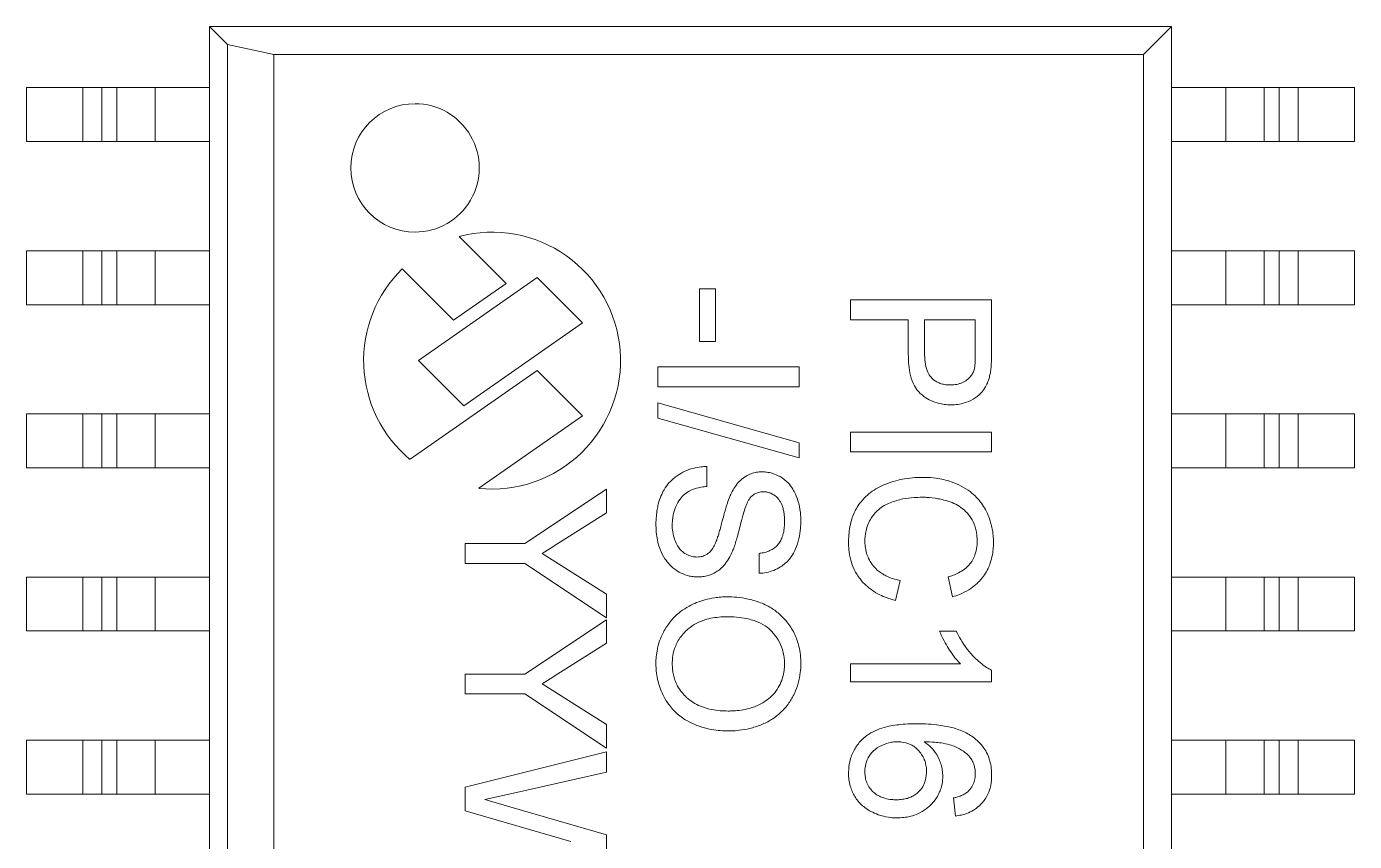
# Model space of a CAD drawing. Header units: millimetres. Extents: x -118 to 1430, y 370 to 1370.
# Drawn here: x 219.59 to 229.93, y 508.95 to 515.29 of the extents above; entities that cross this region are included whole.
import ezdxf

# ---------------------------------------------------------------- set-up
doc = ezdxf.new("R2010")
doc.units = ezdxf.units.MM
doc.layers.add('TANGENT EDGES', color=7, linetype='Continuous', lineweight=0)
doc.layers.add('VISIBLE', color=7, linetype='Continuous', lineweight=0)

msp = doc.modelspace()

# ---------------------------------------------------------------- linework, layer by layer
at = {"layer": 'TANGENT EDGES'}
for p, q in [((220.03, 514.395), (220.03, 514.815)), ((220.178, 514.815), (220.178, 514.395)), ((220.295, 514.815), (220.295, 514.395)), ((220.592, 514.815), (220.592, 514.395)), ((228.93, 514.815), (228.93, 514.395)), ((229.227, 514.815), (229.227, 514.395)), ((229.344, 514.395), (229.344, 514.815)), ((229.492, 514.815), (229.492, 514.395)), ((220.03, 513.125), (220.03, 513.545)), ((220.178, 513.545), (220.178, 513.125)), ((220.295, 513.545), (220.295, 513.125)), ((220.592, 513.545), (220.592, 513.125)), ((228.93, 513.545), (228.93, 513.125)), ((229.227, 513.545), (229.227, 513.125)), ((229.344, 513.125), (229.344, 513.545)), ((229.492, 513.545), (229.492, 513.125)), ((220.03, 511.855), (220.03, 512.275)), ((220.178, 512.275), (220.178, 511.855)), ((220.295, 512.275), (220.295, 511.855)), ((220.592, 512.275), (220.592, 511.855)), ((228.93, 512.275), (228.93, 511.855)), ((229.227, 512.275), (229.227, 511.855)), ((229.344, 511.855), (229.344, 512.275)), ((229.492, 512.275), (229.492, 511.855)), ((220.03, 510.585), (220.03, 511.005)), ((220.178, 511.005), (220.178, 510.585)), ((220.295, 511.005), (220.295, 510.585)), ((220.592, 511.005), (220.592, 510.585)), ((228.93, 511.005), (228.93, 510.585)), ((229.227, 511.005), (229.227, 510.585)), ((229.344, 510.585), (229.344, 511.005)), ((229.492, 511.005), (229.492, 510.585)), ((220.03, 509.315), (220.03, 509.735)), ((220.178, 509.735), (220.178, 509.315)), ((220.295, 509.735), (220.295, 509.315)), ((220.592, 509.735), (220.592, 509.315)), ((228.93, 509.735), (228.93, 509.315)), ((229.227, 509.735), (229.227, 509.315)), ((229.344, 509.315), (229.344, 509.735)), ((229.492, 509.735), (229.492, 509.315))]:
    msp.add_line(p, q, dxfattribs=at)
at = {"layer": 'VISIBLE'}
for p, q in [((221.016, 515.29), (221.016, 503.76)), ((221.156, 515.15), (221.016, 515.29)), ((221.016, 515.29), (228.506, 515.29)), ((228.506, 515.29), (228.289, 515.074)), ((228.506, 503.76), (228.506, 515.29)), ((221.516, 515.074), (221.156, 515.15)), ((221.156, 515.15), (221.156, 503.901)), ((228.289, 515.074), (221.516, 515.074)), ((221.516, 515.074), (221.516, 503.977)), ((228.289, 503.977), (228.289, 515.074)), ((219.591, 514.815), (219.591, 514.395)), ((220.03, 514.815), (219.591, 514.815)), ((220.03, 514.815), (220.178, 514.815)), ((220.295, 514.815), (220.178, 514.815)), ((220.592, 514.815), (220.295, 514.815)), ((221.016, 514.815), (220.592, 514.815)), ((228.93, 514.815), (228.506, 514.815)), ((229.227, 514.815), (228.93, 514.815)), ((229.344, 514.815), (229.227, 514.815)), ((229.344, 514.815), (229.492, 514.815)), ((229.931, 514.815), (229.492, 514.815)), ((229.931, 514.815), (229.931, 514.395)), ((219.591, 514.395), (220.03, 514.395)), ((220.178, 514.395), (220.03, 514.395)), ((220.178, 514.395), (220.295, 514.395)), ((220.295, 514.395), (220.592, 514.395)), ((220.592, 514.395), (221.016, 514.395)), ((228.506, 514.395), (228.93, 514.395)), ((228.93, 514.395), (229.227, 514.395)), ((229.227, 514.395), (229.344, 514.395)), ((229.492, 514.395), (229.344, 514.395)), ((229.492, 514.395), (229.931, 514.395)), ((222.96, 513.657), (223.326, 513.291)), ((219.591, 513.545), (219.591, 513.125)), ((220.03, 513.545), (219.591, 513.545)), ((220.03, 513.545), (220.178, 513.545)), ((220.295, 513.545), (220.178, 513.545)), ((220.592, 513.545), (220.295, 513.545)), ((221.016, 513.545), (220.592, 513.545)), ((228.93, 513.545), (228.506, 513.545)), ((229.227, 513.545), (228.93, 513.545)), ((229.344, 513.545), (229.227, 513.545)), ((229.344, 513.545), (229.492, 513.545)), ((229.931, 513.545), (229.492, 513.545)), ((229.931, 513.545), (229.931, 513.125)), ((222.916, 513.004), (222.516, 513.404)), ((222.642, 512.69), (223.566, 513.338)), ((223.326, 513.291), (222.916, 513.004)), ((223.566, 513.338), (223.92, 512.984)), ((224.957, 513.248), (224.83, 513.248)), ((224.83, 513.248), (224.83, 512.839)), ((224.957, 513.248), (224.957, 512.839)), ((219.591, 513.125), (220.03, 513.125)), ((220.178, 513.125), (220.03, 513.125)), ((220.178, 513.125), (220.295, 513.125)), ((220.295, 513.125), (220.592, 513.125)), ((220.592, 513.125), (221.016, 513.125)), ((226.006, 513.163), (226.006, 513.008)), ((227.106, 513.163), (226.006, 513.163)), ((227.106, 512.759), (227.106, 513.163)), ((228.506, 513.125), (228.93, 513.125)), ((228.93, 513.125), (229.227, 513.125)), ((229.227, 513.125), (229.344, 513.125)), ((229.492, 513.125), (229.344, 513.125)), ((229.492, 513.125), (229.931, 513.125)), ((223.92, 512.984), (222.995, 512.337)), ((226.457, 513.008), (226.006, 513.008)), ((226.457, 513.008), (226.457, 512.739)), ((226.584, 512.743), (226.584, 513.008)), ((226.584, 513.008), (226.979, 513.008)), ((226.979, 513.008), (226.979, 512.746)), ((224.83, 512.839), (224.957, 512.839)), ((222.995, 512.337), (222.642, 512.69)), ((222.577, 511.922), (223.566, 512.614)), ((223.566, 512.614), (223.92, 512.261)), ((225.606, 512.642), (224.506, 512.642)), ((224.506, 512.642), (224.506, 512.487)), ((225.606, 512.642), (225.606, 512.487)), ((224.506, 512.487), (225.606, 512.487)), ((224.506, 512.36), (224.506, 512.243)), ((225.606, 512.049), (224.506, 512.36)), ((220.03, 512.275), (219.591, 512.275)), ((219.591, 512.275), (219.591, 511.855)), ((220.03, 512.275), (220.178, 512.275)), ((220.295, 512.275), (220.178, 512.275)), ((220.592, 512.275), (220.295, 512.275)), ((221.016, 512.275), (220.592, 512.275)), ((223.92, 512.261), (223.113, 511.696)), ((228.93, 512.275), (228.506, 512.275)), ((229.227, 512.275), (228.93, 512.275)), ((229.344, 512.275), (229.227, 512.275)), ((229.344, 512.275), (229.492, 512.275)), ((229.931, 512.275), (229.492, 512.275)), ((229.931, 512.275), (229.931, 511.855)), ((224.506, 512.243), (225.606, 511.933)), ((225.606, 512.049), (225.606, 511.933)), ((226.006, 512.134), (226.006, 511.979)), ((227.106, 512.134), (226.006, 512.134)), ((227.106, 512.134), (227.106, 511.979)), ((226.006, 511.979), (227.106, 511.979)), ((219.591, 511.855), (220.03, 511.855)), ((220.178, 511.855), (220.03, 511.855)), ((220.178, 511.855), (220.295, 511.855)), ((220.295, 511.855), (220.592, 511.855)), ((220.592, 511.855), (221.016, 511.855)), ((224.887, 511.711), (224.887, 511.866)), ((228.506, 511.855), (228.93, 511.855)), ((228.93, 511.855), (229.227, 511.855)), ((229.227, 511.855), (229.344, 511.855)), ((229.492, 511.855), (229.344, 511.855)), ((229.492, 511.855), (229.931, 511.855)), ((224.106, 511.689), (223.472, 511.266)), ((224.106, 511.505), (224.106, 511.689)), ((223.77, 511.292), (224.106, 511.505)), ((223.006, 511.266), (223.006, 511.111)), ((223.472, 511.266), (223.006, 511.266)), ((223.472, 511.111), (223.006, 511.111)), ((223.472, 511.111), (224.106, 510.688)), ((223.782, 511.076), (223.606, 511.188)), ((225.296, 511.189), (225.296, 511.034)), ((219.591, 511.005), (219.591, 510.585)), ((220.03, 511.005), (219.591, 511.005)), ((220.03, 511.005), (220.178, 511.005)), ((220.295, 511.005), (220.178, 511.005)), ((220.592, 511.005), (220.295, 511.005)), ((221.016, 511.005), (220.592, 511.005)), ((224.106, 510.871), (223.782, 511.076)), ((226.767, 511.006), (226.8, 510.851)), ((227.038, 511.005), (227.038, 511.005)), ((228.93, 511.005), (228.506, 511.005)), ((229.227, 511.005), (228.93, 511.005)), ((229.344, 511.005), (229.227, 511.005)), ((229.344, 511.005), (229.492, 511.005)), ((229.931, 511.005), (229.492, 511.005)), ((229.931, 511.005), (229.931, 510.585)), ((226.358, 510.822), (226.394, 510.978)), ((224.106, 510.688), (224.106, 510.871)), ((224.106, 510.673), (223.472, 510.25)), ((224.106, 510.49), (224.106, 510.673)), ((219.591, 510.585), (220.03, 510.585)), ((220.178, 510.585), (220.03, 510.585)), ((220.178, 510.585), (220.295, 510.585)), ((220.295, 510.585), (220.592, 510.585)), ((220.592, 510.585), (221.016, 510.585)), ((223.77, 510.277), (224.106, 510.49)), ((224.555, 510.585), (224.555, 510.585)), ((224.725, 510.585), (224.725, 510.585)), ((225.39, 510.585), (225.39, 510.585)), ((226.831, 510.583), (226.701, 510.583)), ((228.506, 510.585), (228.93, 510.585)), ((228.93, 510.585), (229.227, 510.585)), ((229.227, 510.585), (229.344, 510.585)), ((229.492, 510.585), (229.344, 510.585)), ((229.492, 510.585), (229.931, 510.585)), ((226.863, 510.329), (226.006, 510.329)), ((226.006, 510.329), (226.006, 510.188)), ((223.006, 510.25), (223.006, 510.095)), ((223.472, 510.25), (223.006, 510.25)), ((226.006, 510.188), (227.106, 510.188)), ((227.106, 510.188), (227.106, 510.279)), ((223.472, 510.095), (223.006, 510.095)), ((223.472, 510.095), (224.106, 509.672)), ((223.782, 510.061), (223.606, 510.173)), ((224.106, 509.856), (223.782, 510.061)), ((224.106, 509.672), (224.106, 509.856)), ((219.591, 509.735), (219.591, 509.315)), ((220.03, 509.735), (219.591, 509.735)), ((220.03, 509.735), (220.178, 509.735)), ((220.295, 509.735), (220.178, 509.735)), ((220.592, 509.735), (220.295, 509.735)), ((221.016, 509.735), (220.592, 509.735)), ((226.093, 509.735), (226.093, 509.735)), ((228.93, 509.735), (228.506, 509.735)), ((229.227, 509.735), (228.93, 509.735)), ((229.344, 509.735), (229.227, 509.735)), ((229.344, 509.735), (229.492, 509.735)), ((229.931, 509.735), (229.492, 509.735)), ((229.931, 509.735), (229.931, 509.315)), ((224.106, 509.645), (223.006, 509.368)), ((224.106, 509.485), (224.106, 509.645)), ((223.383, 509.322), (224.106, 509.485)), ((223.006, 509.185), (223.006, 509.368)), ((219.591, 509.315), (220.03, 509.315)), ((220.178, 509.315), (220.03, 509.315)), ((220.178, 509.315), (220.295, 509.315)), ((220.295, 509.315), (220.592, 509.315)), ((220.592, 509.315), (221.016, 509.315)), ((223.16, 509.272), (223.383, 509.322)), ((223.355, 509.215), (223.16, 509.272)), ((226.03, 509.315), (226.03, 509.315)), ((226.694, 509.315), (226.694, 509.315)), ((226.81, 509.285), (226.824, 509.144)), ((227.077, 509.315), (227.077, 509.315)), ((228.506, 509.315), (228.93, 509.315)), ((228.93, 509.315), (229.227, 509.315)), ((229.227, 509.315), (229.344, 509.315)), ((229.492, 509.315), (229.344, 509.315)), ((229.492, 509.315), (229.931, 509.315)), ((223.006, 509.185), (223.829, 508.947)), ((224.106, 508.998), (223.355, 509.215)), ((224.106, 508.811), (224.106, 508.998))]:
    msp.add_line(p, q, dxfattribs=at)
for centre, radius, start, end in [((222.616, 514.19), 0.5, 90, 270), ((222.616, 514.19), 0.5, 269.9999, 90.0001), ((223.216, 512.69), 1, 4.4509, 104.8407), ((223.216, 512.69), 1, 134.427, 230.2482), ((223.216, 512.69), 1, 264.0605, 4.4508), ((191.542, 561.848), 59.955, 302.33057, 302.51593), ((191.542, 560.833), 59.955, 302.33057, 302.51593)]:
    msp.add_arc(centre, radius, start, end, dxfattribs=at)
for points, knots in [([(226.457, 512.739), (226.458, 512.711), (226.458, 512.683), (226.464, 512.628), (226.468, 512.601), (226.482, 512.547), (226.491, 512.519), (226.515, 512.476), (226.526, 512.46), (226.553, 512.43), (226.573, 512.414), (226.611, 512.389), (226.629, 512.38), (226.67, 512.363), (226.691, 512.357), (226.73, 512.349), (226.746, 512.347), (226.771, 512.346), (226.78, 512.346), (226.79, 512.345)], [0, 0, 0, 0, 0.144, 0.144, 0.288, 0.288, 0.432, 0.432, 0.532, 0.532, 0.652, 0.652, 0.752, 0.752, 0.872, 0.872, 0.952, 0.952, 1, 1, 1, 1]), ([(226.785, 512.501), (226.773, 512.501), (226.762, 512.501), (226.739, 512.504), (226.726, 512.507), (226.702, 512.513), (226.691, 512.518), (226.662, 512.533), (226.645, 512.547), (226.622, 512.574), (226.615, 512.586), (226.6, 512.618), (226.595, 512.638), (226.586, 512.685), (226.585, 512.708), (226.584, 512.736), (226.584, 512.74), (226.584, 512.743)], [0, 0, 0, 0, 0.1, 0.1, 0.2, 0.2, 0.3, 0.3, 0.4728, 0.4728, 0.5928, 0.5928, 0.7656, 0.7656, 0.97296, 0.97296, 1, 1, 1, 1]), ([(226.979, 512.746), (226.979, 512.741), (226.979, 512.735), (226.979, 512.726), (226.979, 512.722), (226.979, 512.713), (226.979, 512.709), (226.978, 512.701), (226.978, 512.696), (226.978, 512.688), (226.978, 512.684), (226.977, 512.675), (226.977, 512.671), (226.976, 512.662), (226.976, 512.658), (226.975, 512.647), (226.974, 512.639), (226.972, 512.628), (226.971, 512.623), (226.969, 512.619)], [0, 0, 0, 0, 0.12, 0.12, 0.22, 0.22, 0.32, 0.32, 0.42, 0.42, 0.52, 0.52, 0.62, 0.62, 0.72, 0.72, 0.8928, 0.8928, 1, 1, 1, 1]), ([(227.096, 512.596), (227.098, 512.61), (227.1, 512.623), (227.103, 512.65), (227.103, 512.664), (227.105, 512.697), (227.106, 512.716), (227.106, 512.744), (227.106, 512.751), (227.106, 512.759)], [0, 0, 0, 0, 0.248832, 0.248832, 0.497664, 0.497664, 0.855982, 0.855982, 1, 1, 1, 1]), ([(226.969, 512.619), (226.966, 512.608), (226.962, 512.598), (226.947, 512.571), (226.934, 512.556), (226.912, 512.539), (226.906, 512.534), (226.893, 512.526), (226.886, 512.522), (226.871, 512.516), (226.864, 512.513), (226.849, 512.508), (226.842, 512.506), (226.826, 512.503), (226.818, 512.502), (226.806, 512.501), (226.801, 512.501), (226.792, 512.501), (226.789, 512.501), (226.785, 512.501)], [0, 0, 0, 0, 0.144, 0.144, 0.392832, 0.392832, 0.492832, 0.492832, 0.592832, 0.592832, 0.692832, 0.692832, 0.792832, 0.792832, 0.892832, 0.892832, 0.956832, 0.956832, 1, 1, 1, 1]), ([(226.79, 512.345), (226.807, 512.346), (226.825, 512.346), (226.859, 512.351), (226.876, 512.355), (226.917, 512.367), (226.94, 512.377), (226.983, 512.402), (227.004, 512.417), (227.033, 512.448), (227.044, 512.462), (227.061, 512.489), (227.067, 512.502), (227.079, 512.531), (227.085, 512.546), (227.091, 512.574), (227.094, 512.585), (227.096, 512.596)], [0, 0, 0, 0, 0.12, 0.12, 0.24, 0.24, 0.4128, 0.4128, 0.5856, 0.5856, 0.7056, 0.7056, 0.8056, 0.8056, 0.9208, 0.9208, 1, 1, 1, 1]), ([(224.887, 511.866), (224.872, 511.865), (224.858, 511.865), (224.822, 511.86), (224.802, 511.857), (224.759, 511.845), (224.738, 511.838), (224.696, 511.818), (224.676, 511.807), (224.635, 511.778), (224.614, 511.76), (224.581, 511.723), (224.567, 511.704), (224.547, 511.669), (224.538, 511.653), (224.523, 511.615), (224.516, 511.595), (224.507, 511.559), (224.504, 511.545), (224.499, 511.513), (224.497, 511.496), (224.493, 511.457), (224.492, 511.436), (224.492, 511.412), (224.492, 511.409), (224.492, 511.405)], [0, 0, 0, 0, 0.064, 0.064, 0.15616, 0.15616, 0.25616, 0.25616, 0.35616, 0.35616, 0.47616, 0.47616, 0.57616, 0.57616, 0.65616, 0.65616, 0.75216, 0.75216, 0.81616, 0.81616, 0.89296, 0.89296, 0.98512, 0.98512, 1, 1, 1, 1]), ([(225.319, 511.824), (225.304, 511.823), (225.29, 511.823), (225.261, 511.818), (225.247, 511.814), (225.219, 511.804), (225.206, 511.798), (225.162, 511.771), (225.135, 511.746), (225.104, 511.702), (225.095, 511.687), (225.085, 511.668), (225.083, 511.665), (225.081, 511.661)], [0, 0, 0, 0, 0.144, 0.144, 0.288, 0.288, 0.432, 0.432, 0.790318, 0.790318, 0.963118, 0.963118, 1, 1, 1, 1]), ([(225.62, 511.442), (225.62, 511.464), (225.619, 511.485), (225.613, 511.538), (225.607, 511.569), (225.593, 511.617), (225.586, 511.634), (225.573, 511.664), (225.566, 511.677), (225.548, 511.707), (225.535, 511.724), (225.502, 511.757), (225.481, 511.774), (225.44, 511.797), (225.419, 511.806), (225.385, 511.816), (225.37, 511.82), (225.344, 511.823), (225.331, 511.823), (225.319, 511.824)], [0, 0, 0, 0, 0.12, 0.12, 0.2928, 0.2928, 0.3928, 0.3928, 0.4728, 0.4728, 0.588, 0.588, 0.732, 0.732, 0.852, 0.852, 0.932, 0.932, 1, 1, 1, 1]), ([(226.564, 511.781), (226.546, 511.781), (226.527, 511.781), (226.482, 511.778), (226.455, 511.774), (226.406, 511.766), (226.384, 511.761), (226.334, 511.748), (226.308, 511.739), (226.261, 511.72), (226.24, 511.71), (226.2, 511.688), (226.181, 511.676), (226.146, 511.65), (226.13, 511.636), (226.097, 511.602), (226.081, 511.582), (226.047, 511.532), (226.032, 511.5), (226.015, 511.45), (226.01, 511.432), (226.001, 511.392), (225.998, 511.37), (225.993, 511.327), (225.993, 511.305), (225.992, 511.28), (225.992, 511.276), (225.992, 511.271)], [0, 0, 0, 0, 0.064, 0.064, 0.15616, 0.15616, 0.23616, 0.23616, 0.33216, 0.33216, 0.41216, 0.41216, 0.48896, 0.48896, 0.562688, 0.562688, 0.651162, 0.651162, 0.771162, 0.771162, 0.835162, 0.835162, 0.911962, 0.911962, 0.98569, 0.98569, 1, 1, 1, 1]), ([(227.12, 511.275), (227.12, 511.293), (227.119, 511.311), (227.116, 511.35), (227.113, 511.372), (227.102, 511.419), (227.095, 511.444), (227.078, 511.489), (227.068, 511.51), (227.039, 511.564), (227.016, 511.596), (226.973, 511.641), (226.956, 511.656), (226.917, 511.686), (226.894, 511.7), (226.845, 511.726), (226.819, 511.737), (226.753, 511.76), (226.713, 511.769), (226.645, 511.778), (226.617, 511.78), (226.581, 511.781), (226.572, 511.781), (226.564, 511.781)], [0, 0, 0, 0, 0.064, 0.064, 0.1408, 0.1408, 0.23296, 0.23296, 0.31296, 0.31296, 0.4512, 0.4512, 0.5312, 0.5312, 0.6272, 0.6272, 0.7272, 0.7272, 0.8712, 0.8712, 0.9712, 0.9712, 1, 1, 1, 1]), ([(224.619, 511.412), (224.619, 511.43), (224.62, 511.448), (224.627, 511.496), (224.635, 511.527), (224.656, 511.575), (224.667, 511.594), (224.691, 511.625), (224.703, 511.639), (224.73, 511.662), (224.746, 511.671), (224.781, 511.688), (224.802, 511.695), (224.837, 511.704), (224.852, 511.706), (224.874, 511.709), (224.88, 511.71), (224.887, 511.711)], [0, 0, 0, 0, 0.12, 0.12, 0.32736, 0.32736, 0.47136, 0.47136, 0.59136, 0.59136, 0.71136, 0.71136, 0.85536, 0.85536, 0.95536, 0.95536, 1, 1, 1, 1]), ([(225.081, 511.661), (225.076, 511.652), (225.072, 511.642), (225.061, 511.615), (225.054, 511.597), (225.039, 511.554), (225.032, 511.527), (225.018, 511.478), (225.012, 511.455), (225.002, 511.417), (224.998, 511.402), (224.99, 511.373), (224.986, 511.36), (224.98, 511.337), (224.976, 511.327), (224.97, 511.309), (224.968, 511.301), (224.963, 511.288), (224.961, 511.283), (224.959, 511.278)], [0, 0, 0, 0, 0.08, 0.08, 0.21824, 0.21824, 0.4256, 0.4256, 0.5984, 0.5984, 0.7184, 0.7184, 0.8184, 0.8184, 0.8984, 0.8984, 0.95984, 0.95984, 1, 1, 1, 1]), ([(225.084, 511.197), (225.089, 511.208), (225.094, 511.219), (225.103, 511.245), (225.108, 511.258), (225.116, 511.287), (225.121, 511.302), (225.13, 511.334), (225.135, 511.352), (225.145, 511.391), (225.15, 511.412), (225.162, 511.46), (225.169, 511.485), (225.182, 511.528), (225.188, 511.545), (225.2, 511.577), (225.206, 511.591), (225.218, 511.611), (225.222, 511.617), (225.229, 511.625), (225.23, 511.627), (225.232, 511.629)], [0, 0, 0, 0, 0.08, 0.08, 0.176, 0.176, 0.276, 0.276, 0.396, 0.396, 0.54, 0.54, 0.7128, 0.7128, 0.8328, 0.8328, 0.9328, 0.9328, 0.984, 0.984, 1, 1, 1, 1]), ([(225.232, 511.629), (225.24, 511.636), (225.248, 511.644), (225.26, 511.651), (225.263, 511.653), (225.277, 511.66), (225.289, 511.664), (225.311, 511.668), (225.32, 511.668), (225.329, 511.669)], [0, 0, 0, 0, 0.298598, 0.298598, 0.398598, 0.398598, 0.742584, 0.742584, 1, 1, 1, 1]), ([(225.329, 511.669), (225.336, 511.668), (225.343, 511.668), (225.358, 511.666), (225.366, 511.664), (225.383, 511.659), (225.392, 511.655), (225.41, 511.645), (225.419, 511.639), (225.435, 511.625), (225.442, 511.617), (225.458, 511.596), (225.466, 511.583), (225.476, 511.559), (225.479, 511.549), (225.484, 511.528), (225.487, 511.517), (225.49, 511.496), (225.491, 511.486), (225.493, 511.464), (225.493, 511.454), (225.493, 511.441), (225.493, 511.438), (225.493, 511.436)], [0, 0, 0, 0, 0.064, 0.064, 0.1408, 0.1408, 0.23296, 0.23296, 0.33296, 0.33296, 0.43296, 0.43296, 0.57696, 0.57696, 0.67696, 0.67696, 0.77696, 0.77696, 0.87696, 0.87696, 0.97696, 0.97696, 1, 1, 1, 1]), ([(226.119, 511.286), (226.119, 511.3), (226.12, 511.313), (226.123, 511.339), (226.125, 511.352), (226.132, 511.383), (226.138, 511.401), (226.152, 511.434), (226.16, 511.449), (226.175, 511.474), (226.183, 511.485), (226.201, 511.507), (226.212, 511.518), (226.238, 511.541), (226.253, 511.552), (226.284, 511.57), (226.299, 511.577), (226.347, 511.597), (226.381, 511.606), (226.444, 511.618), (226.473, 511.622), (226.523, 511.625), (226.544, 511.626), (226.565, 511.626)], [0, 0, 0, 0, 0.064, 0.064, 0.12544, 0.12544, 0.213914, 0.213914, 0.293914, 0.293914, 0.355354, 0.355354, 0.429082, 0.429082, 0.517555, 0.517555, 0.597555, 0.597555, 0.763443, 0.763443, 0.901683, 0.901683, 1, 1, 1, 1]), ([(226.993, 511.282), (226.993, 511.302), (226.993, 511.314), (226.987, 511.363), (226.981, 511.389), (226.96, 511.441), (226.948, 511.462), (226.922, 511.497), (226.908, 511.513), (226.876, 511.541), (226.859, 511.553), (226.822, 511.575), (226.803, 511.583), (226.752, 511.601), (226.718, 511.609), (226.657, 511.621), (226.629, 511.624), (226.588, 511.626), (226.577, 511.626), (226.565, 511.626)], [0, 0, 0, 0, 0.096, 0.096, 0.24, 0.24, 0.3552, 0.3552, 0.4552, 0.4552, 0.5552, 0.5552, 0.6552, 0.6552, 0.7992, 0.7992, 0.9432, 0.9432, 1, 1, 1, 1]), ([(225.296, 511.034), (225.315, 511.035), (225.335, 511.037), (225.373, 511.045), (225.392, 511.05), (225.428, 511.064), (225.445, 511.073), (225.475, 511.092), (225.488, 511.101), (225.51, 511.122), (225.521, 511.132), (225.54, 511.155), (225.548, 511.167), (225.565, 511.193), (225.573, 511.209), (225.591, 511.25), (225.599, 511.277), (225.612, 511.331), (225.616, 511.357), (225.619, 511.403), (225.62, 511.423), (225.62, 511.442)], [0, 0, 0, 0, 0.1, 0.1, 0.2, 0.2, 0.3, 0.3, 0.38, 0.38, 0.4568, 0.4568, 0.530528, 0.530528, 0.619002, 0.619002, 0.763002, 0.763002, 0.901242, 0.901242, 1, 1, 1, 1]), ([(225.493, 511.436), (225.493, 511.431), (225.493, 511.426), (225.493, 511.415), (225.493, 511.41), (225.492, 511.397), (225.491, 511.39), (225.489, 511.375), (225.488, 511.366), (225.485, 511.348), (225.482, 511.338), (225.475, 511.315), (225.47, 511.302), (225.458, 511.279), (225.452, 511.269), (225.437, 511.251), (225.428, 511.242), (225.41, 511.227), (225.4, 511.221), (225.377, 511.209), (225.363, 511.204), (225.336, 511.195), (225.322, 511.193), (225.304, 511.19), (225.3, 511.19), (225.296, 511.189)], [0, 0, 0, 0, 0.04096, 0.04096, 0.090112, 0.090112, 0.1490944, 0.1490944, 0.2198733, 0.2198733, 0.3048079, 0.3048079, 0.4248079, 0.4248079, 0.5248079, 0.5248079, 0.6248079, 0.6248079, 0.7248079, 0.7248079, 0.8448079, 0.8448079, 0.9648079, 0.9648079, 1, 1, 1, 1]), ([(224.492, 511.405), (224.493, 511.382), (224.493, 511.359), (224.501, 511.297), (224.51, 511.258), (224.535, 511.195), (224.547, 511.17), (224.573, 511.131), (224.585, 511.116), (224.609, 511.091), (224.62, 511.08), (224.65, 511.057), (224.669, 511.046), (224.709, 511.026), (224.731, 511.018), (224.765, 511.01), (224.778, 511.008), (224.799, 511.007), (224.809, 511.006), (224.818, 511.006)], [0, 0, 0, 0, 0.12, 0.12, 0.32736, 0.32736, 0.47136, 0.47136, 0.57136, 0.57136, 0.65136, 0.65136, 0.76656, 0.76656, 0.88656, 0.88656, 0.95056, 0.95056, 1, 1, 1, 1]), ([(224.811, 511.161), (224.801, 511.161), (224.792, 511.162), (224.767, 511.166), (224.751, 511.171), (224.724, 511.185), (224.712, 511.192), (224.685, 511.214), (224.672, 511.23), (224.652, 511.261), (224.645, 511.277), (224.635, 511.304), (224.631, 511.315), (224.624, 511.346), (224.621, 511.366), (224.619, 511.395), (224.619, 511.404), (224.619, 511.412)], [0, 0, 0, 0, 0.08, 0.08, 0.21824, 0.21824, 0.33824, 0.33824, 0.51104, 0.51104, 0.65504, 0.65504, 0.75504, 0.75504, 0.92784, 0.92784, 1, 1, 1, 1]), ([(224.959, 511.278), (224.954, 511.265), (224.948, 511.252), (224.934, 511.228), (224.926, 511.216), (224.909, 511.197), (224.9, 511.19), (224.883, 511.179), (224.876, 511.175), (224.858, 511.167), (224.847, 511.164), (224.827, 511.162), (224.819, 511.161), (224.811, 511.161)], [0, 0, 0, 0, 0.20736, 0.20736, 0.41472, 0.41472, 0.58752, 0.58752, 0.70752, 0.70752, 0.88032, 0.88032, 1, 1, 1, 1]), ([(225.992, 511.271), (225.992, 511.255), (225.993, 511.238), (225.997, 511.192), (226.002, 511.163), (226.016, 511.111), (226.025, 511.087), (226.049, 511.037), (226.065, 511.011), (226.097, 510.971), (226.111, 510.956), (226.158, 510.912), (226.195, 510.887), (226.253, 510.858), (226.272, 510.85), (226.307, 510.837), (226.324, 510.832), (226.346, 510.826), (226.352, 510.824), (226.358, 510.822)], [0, 0, 0, 0, 0.08, 0.08, 0.21824, 0.21824, 0.33824, 0.33824, 0.48224, 0.48224, 0.58224, 0.58224, 0.7896, 0.7896, 0.8896, 0.8896, 0.9696, 0.9696, 1, 1, 1, 1]), ([(226.394, 510.978), (226.38, 510.981), (226.365, 510.984), (226.333, 510.994), (226.316, 511), (226.288, 511.012), (226.278, 511.017), (226.255, 511.031), (226.242, 511.039), (226.21, 511.063), (226.192, 511.082), (226.165, 511.118), (226.156, 511.133), (226.142, 511.163), (226.136, 511.177), (226.127, 511.209), (226.123, 511.227), (226.12, 511.258), (226.119, 511.272), (226.119, 511.286)], [0, 0, 0, 0, 0.1, 0.1, 0.22, 0.22, 0.3, 0.3, 0.396, 0.396, 0.5688, 0.5688, 0.6888, 0.6888, 0.7888, 0.7888, 0.9088, 0.9088, 1, 1, 1, 1]), ([(226.993, 511.282), (226.993, 511.269), (226.993, 511.256), (226.989, 511.221), (226.984, 511.199), (226.971, 511.163), (226.965, 511.149), (226.949, 511.123), (226.94, 511.11), (226.919, 511.087), (226.907, 511.077), (226.88, 511.056), (226.864, 511.046), (226.834, 511.031), (226.82, 511.024), (226.793, 511.014), (226.78, 511.01), (226.767, 511.006)], [0, 0, 0, 0, 0.1, 0.1, 0.2728, 0.2728, 0.3928, 0.3928, 0.5128, 0.5128, 0.6328, 0.6328, 0.7768, 0.7768, 0.8968, 0.8968, 1, 1, 1, 1]), ([(226.8, 510.851), (226.819, 510.856), (226.837, 510.862), (226.881, 510.879), (226.905, 510.892), (226.948, 510.918), (226.967, 510.932), (227.009, 510.969), (227.031, 510.994), (227.06, 511.038), (227.07, 511.055), (227.085, 511.086), (227.091, 511.1), (227.102, 511.135), (227.108, 511.157), (227.115, 511.197), (227.118, 511.216), (227.12, 511.248), (227.12, 511.262), (227.12, 511.275)], [0, 0, 0, 0, 0.1, 0.1, 0.244, 0.244, 0.364, 0.364, 0.5368, 0.5368, 0.6368, 0.6368, 0.7168, 0.7168, 0.832, 0.832, 0.932, 0.932, 1, 1, 1, 1]), ([(225.084, 511.197), (225.076, 511.178), (225.071, 511.168), (225.05, 511.132), (225.04, 511.119), (225.018, 511.091), (225.006, 511.079), (224.984, 511.06), (224.973, 511.052), (224.95, 511.038), (224.939, 511.032), (224.913, 511.021), (224.901, 511.017), (224.874, 511.011), (224.86, 511.008), (224.839, 511.006), (224.83, 511.006), (224.818, 511.006)], [0, 0, 0, 0, 0.165888, 0.165888, 0.338688, 0.338688, 0.482688, 0.482688, 0.602688, 0.602688, 0.702688, 0.702688, 0.802688, 0.802688, 0.902688, 0.902688, 1, 1, 1, 1]), ([(225.042, 510.851), (225.027, 510.85), (225.013, 510.85), (224.981, 510.848), (224.964, 510.846), (224.922, 510.84), (224.897, 510.834), (224.851, 510.821), (224.83, 510.814), (224.789, 510.798), (224.769, 510.788), (224.727, 510.766), (224.705, 510.752), (224.67, 510.725), (224.656, 510.713), (224.624, 510.682), (224.607, 510.662), (224.571, 510.614), (224.554, 510.585), (224.53, 510.534), (224.522, 510.513), (224.507, 510.465), (224.502, 510.438), (224.495, 510.394), (224.493, 510.376), (224.492, 510.348), (224.492, 510.338), (224.492, 510.329)], [0, 0, 0, 0, 0.0512, 0.0512, 0.11264, 0.11264, 0.201114, 0.201114, 0.281114, 0.281114, 0.357914, 0.357914, 0.450074, 0.450074, 0.514074, 0.514074, 0.606234, 0.606234, 0.726234, 0.726234, 0.806234, 0.806234, 0.902234, 0.902234, 0.966234, 0.966234, 1, 1, 1, 1]), ([(225.62, 510.328), (225.62, 510.352), (225.619, 510.375), (225.614, 510.421), (225.61, 510.443), (225.598, 510.496), (225.587, 510.527), (225.559, 510.589), (225.54, 510.619), (225.501, 510.67), (225.481, 510.692), (225.438, 510.731), (225.414, 510.749), (225.359, 510.783), (225.327, 510.798), (225.267, 510.82), (225.239, 510.828), (225.181, 510.84), (225.152, 510.845), (225.096, 510.85), (225.069, 510.85), (225.042, 510.851)], [0, 0, 0, 0, 0.08, 0.08, 0.1568, 0.1568, 0.267392, 0.267392, 0.387392, 0.387392, 0.487392, 0.487392, 0.587392, 0.587392, 0.707392, 0.707392, 0.807392, 0.807392, 0.907392, 0.907392, 1, 1, 1, 1]), ([(224.619, 510.329), (224.619, 510.346), (224.62, 510.363), (224.624, 510.399), (224.628, 510.419), (224.643, 510.467), (224.656, 510.495), (224.691, 510.551), (224.715, 510.578), (224.762, 510.618), (224.783, 510.632), (224.832, 510.658), (224.86, 510.669), (224.909, 510.682), (224.93, 510.686), (224.971, 510.692), (224.992, 510.694), (225.022, 510.695), (225.031, 510.695), (225.04, 510.695)], [0, 0, 0, 0, 0.08, 0.08, 0.176, 0.176, 0.32, 0.32, 0.4928, 0.4928, 0.6128, 0.6128, 0.7568, 0.7568, 0.8568, 0.8568, 0.9568, 0.9568, 1, 1, 1, 1]), ([(225.04, 510.695), (225.066, 510.695), (225.093, 510.695), (225.146, 510.69), (225.172, 510.687), (225.229, 510.675), (225.26, 510.666), (225.313, 510.643), (225.337, 510.631), (225.376, 510.601), (225.391, 510.585), (225.42, 510.552), (225.433, 510.534), (225.458, 510.492), (225.468, 510.467), (225.482, 510.425), (225.485, 510.408), (225.491, 510.377), (225.492, 510.364), (225.493, 510.343), (225.493, 510.335), (225.493, 510.327)], [0, 0, 0, 0, 0.12, 0.12, 0.24, 0.24, 0.384, 0.384, 0.504, 0.504, 0.604, 0.604, 0.704, 0.704, 0.824, 0.824, 0.904, 0.904, 0.96544, 0.96544, 1, 1, 1, 1]), ([(226.701, 510.583), (226.707, 510.569), (226.712, 510.556), (226.729, 510.52), (226.741, 510.498), (226.765, 510.458), (226.776, 510.44), (226.801, 510.402), (226.816, 510.382), (226.842, 510.351), (226.853, 510.34), (226.863, 510.329)], [0, 0, 0, 0, 0.144, 0.144, 0.392832, 0.392832, 0.600192, 0.600192, 0.849024, 0.849024, 1, 1, 1, 1]), ([(226.831, 510.583), (226.842, 510.561), (226.853, 510.54), (226.896, 510.467), (226.934, 510.419), (226.995, 510.357), (227.015, 510.339), (227.05, 510.312), (227.062, 510.303), (227.086, 510.289), (227.096, 510.284), (227.106, 510.279)], [0, 0, 0, 0, 0.1728, 0.1728, 0.602782, 0.602782, 0.801847, 0.801847, 0.917047, 0.917047, 1, 1, 1, 1]), ([(224.492, 510.329), (224.492, 510.31), (224.493, 510.292), (224.497, 510.252), (224.5, 510.23), (224.509, 510.188), (224.515, 510.167), (224.529, 510.128), (224.537, 510.109), (224.556, 510.069), (224.568, 510.047), (224.601, 509.999), (224.623, 509.972), (224.674, 509.926), (224.702, 509.905), (224.757, 509.873), (224.783, 509.861), (224.837, 509.84), (224.864, 509.832), (224.914, 509.82), (224.937, 509.816), (224.982, 509.81), (225.004, 509.808), (225.035, 509.807), (225.045, 509.807), (225.054, 509.807)], [0, 0, 0, 0, 0.064, 0.064, 0.1408, 0.1408, 0.214528, 0.214528, 0.285307, 0.285307, 0.370242, 0.370242, 0.490242, 0.490242, 0.610242, 0.610242, 0.710242, 0.710242, 0.810242, 0.810242, 0.890242, 0.890242, 0.967042, 0.967042, 1, 1, 1, 1]), ([(225.055, 509.962), (225.034, 509.962), (225.013, 509.963), (224.96, 509.967), (224.93, 509.972), (224.879, 509.985), (224.859, 509.991), (224.819, 510.008), (224.8, 510.017), (224.763, 510.04), (224.746, 510.053), (224.718, 510.079), (224.706, 510.092), (224.682, 510.121), (224.671, 510.138), (224.652, 510.171), (224.645, 510.187), (224.63, 510.23), (224.624, 510.258), (224.62, 510.301), (224.619, 510.315), (224.619, 510.329)], [0, 0, 0, 0, 0.1, 0.1, 0.244, 0.244, 0.344, 0.344, 0.444, 0.444, 0.544, 0.544, 0.624, 0.624, 0.72, 0.72, 0.8, 0.8, 0.93271, 0.93271, 1, 1, 1, 1]), ([(225.62, 510.328), (225.62, 510.305), (225.619, 510.284), (225.613, 510.233), (225.608, 510.205), (225.593, 510.151), (225.583, 510.124), (225.559, 510.073), (225.544, 510.048), (225.509, 509.998), (225.486, 509.971), (225.442, 509.931), (225.418, 509.912), (225.367, 509.88), (225.338, 509.866), (225.283, 509.843), (225.25, 509.833), (225.196, 509.819), (225.167, 509.815), (225.119, 509.809), (225.099, 509.808), (225.068, 509.807), (225.061, 509.807), (225.054, 509.807)], [0, 0, 0, 0, 0.08, 0.08, 0.176, 0.176, 0.276, 0.276, 0.376, 0.376, 0.496, 0.496, 0.596, 0.596, 0.696, 0.696, 0.796, 0.796, 0.896, 0.896, 0.976, 0.976, 1, 1, 1, 1]), ([(225.493, 510.327), (225.493, 510.31), (225.492, 510.293), (225.488, 510.26), (225.484, 510.244), (225.475, 510.209), (225.468, 510.19), (225.45, 510.153), (225.439, 510.135), (225.414, 510.1), (225.399, 510.084), (225.368, 510.055), (225.351, 510.043), (225.307, 510.015), (225.278, 510.002), (225.229, 509.985), (225.208, 509.979), (225.167, 509.97), (225.145, 509.967), (225.107, 509.964), (225.09, 509.963), (225.067, 509.962), (225.061, 509.962), (225.055, 509.962)], [0, 0, 0, 0, 0.08, 0.08, 0.1568, 0.1568, 0.24896, 0.24896, 0.34896, 0.34896, 0.44896, 0.44896, 0.54896, 0.54896, 0.69296, 0.69296, 0.79296, 0.79296, 0.89296, 0.89296, 0.97296, 0.97296, 1, 1, 1, 1]), ([(226.521, 509.863), (226.491, 509.863), (226.462, 509.862), (226.389, 509.857), (226.347, 509.852), (226.281, 509.838), (226.257, 509.831), (226.21, 509.814), (226.188, 509.804), (226.145, 509.78), (226.125, 509.765), (226.084, 509.728), (226.065, 509.705), (226.032, 509.656), (226.02, 509.628), (226.003, 509.577), (225.998, 509.552), (225.993, 509.511), (225.992, 509.494), (225.992, 509.478)], [0, 0, 0, 0, 0.12, 0.12, 0.2928, 0.2928, 0.3928, 0.3928, 0.4928, 0.4928, 0.5928, 0.5928, 0.7128, 0.7128, 0.8328, 0.8328, 0.9328, 0.9328, 1, 1, 1, 1]), ([(226.521, 509.863), (226.559, 509.863), (226.581, 509.862), (226.641, 509.859), (226.67, 509.856), (226.714, 509.85), (226.735, 509.846), (226.778, 509.838), (226.803, 509.832), (226.841, 509.82), (226.858, 509.813), (226.888, 509.801), (226.905, 509.793), (226.934, 509.777), (226.95, 509.767), (226.967, 509.755), (226.973, 509.75), (226.981, 509.744)], [0, 0, 0, 0, 0.20736, 0.20736, 0.38016, 0.38016, 0.50016, 0.50016, 0.64416, 0.64416, 0.74416, 0.74416, 0.84416, 0.84416, 0.94416, 0.94416, 1, 1, 1, 1]), ([(226.119, 509.489), (226.119, 509.504), (226.12, 509.519), (226.127, 509.556), (226.134, 509.577), (226.155, 509.617), (226.168, 509.635), (226.203, 509.668), (226.226, 509.683), (226.274, 509.706), (226.299, 509.714), (226.338, 509.721), (226.351, 509.722), (226.366, 509.722), (226.369, 509.722), (226.371, 509.722)], [0, 0, 0, 0, 0.12, 0.12, 0.2928, 0.2928, 0.4656, 0.4656, 0.67296, 0.67296, 0.88032, 0.88032, 0.98032, 0.98032, 1, 1, 1, 1]), ([(226.371, 509.722), (226.383, 509.722), (226.395, 509.722), (226.428, 509.717), (226.448, 509.713), (226.478, 509.699), (226.489, 509.694), (226.511, 509.679), (226.522, 509.67), (226.553, 509.638), (226.57, 509.613), (226.586, 509.574), (226.59, 509.563), (226.595, 509.537), (226.598, 509.522), (226.598, 509.503), (226.598, 509.499), (226.598, 509.494)], [0, 0, 0, 0, 0.1, 0.1, 0.2728, 0.2728, 0.3728, 0.3728, 0.4928, 0.4928, 0.741632, 0.741632, 0.841632, 0.841632, 0.961632, 0.961632, 1, 1, 1, 1]), ([(226.58, 509.722), (226.608, 509.722), (226.636, 509.721), (226.68, 509.718), (226.696, 509.716), (226.735, 509.71), (226.758, 509.706), (226.796, 509.695), (226.811, 509.69), (226.847, 509.674), (226.867, 509.662), (226.902, 509.637), (226.917, 509.625), (226.936, 509.604), (226.941, 509.598), (226.947, 509.591)], [0, 0, 0, 0, 0.20736, 0.20736, 0.32736, 0.32736, 0.50016, 0.50016, 0.62016, 0.62016, 0.79296, 0.79296, 0.93696, 0.93696, 1, 1, 1, 1]), ([(226.725, 509.455), (226.725, 509.47), (226.724, 509.486), (226.72, 509.516), (226.717, 509.531), (226.708, 509.56), (226.703, 509.574), (226.686, 509.612), (226.672, 509.635), (226.642, 509.672), (226.626, 509.688), (226.6, 509.709), (226.59, 509.716), (226.58, 509.722)], [0, 0, 0, 0, 0.144, 0.144, 0.288, 0.288, 0.432, 0.432, 0.680832, 0.680832, 0.888192, 0.888192, 1, 1, 1, 1]), ([(227.106, 509.462), (227.106, 509.48), (227.105, 509.498), (227.099, 509.555), (227.088, 509.592), (227.065, 509.643), (227.055, 509.659), (227.032, 509.692), (227.018, 509.709), (226.995, 509.731), (226.988, 509.737), (226.981, 509.744)], [0, 0, 0, 0, 0.1728, 0.1728, 0.531118, 0.531118, 0.703918, 0.703918, 0.911278, 0.911278, 1, 1, 1, 1]), ([(226.947, 509.591), (226.953, 509.58), (226.958, 509.569), (226.968, 509.546), (226.971, 509.534), (226.976, 509.511), (226.978, 509.501), (226.979, 509.484), (226.979, 509.477), (226.979, 509.471)], [0, 0, 0, 0, 0.298598, 0.298598, 0.597197, 0.597197, 0.846029, 0.846029, 1, 1, 1, 1]), ([(225.992, 509.478), (225.992, 509.466), (225.992, 509.453), (225.995, 509.424), (225.998, 509.406), (226.006, 509.374), (226.011, 509.36), (226.022, 509.332), (226.028, 509.319), (226.042, 509.293), (226.05, 509.282), (226.069, 509.257), (226.08, 509.244), (226.104, 509.222), (226.116, 509.213), (226.14, 509.195), (226.153, 509.187), (226.184, 509.171), (226.204, 509.162), (226.249, 509.145), (226.276, 509.139), (226.322, 509.132), (226.342, 509.131), (226.363, 509.13), (226.366, 509.13), (226.368, 509.13)], [0, 0, 0, 0, 0.064, 0.064, 0.15616, 0.15616, 0.23616, 0.23616, 0.31296, 0.31296, 0.386688, 0.386688, 0.475162, 0.475162, 0.555162, 0.555162, 0.631962, 0.631962, 0.742554, 0.742554, 0.886554, 0.886554, 0.986554, 0.986554, 1, 1, 1, 1]), ([(226.364, 509.271), (226.352, 509.271), (226.339, 509.272), (226.309, 509.274), (226.292, 509.278), (226.263, 509.286), (226.251, 509.29), (226.229, 509.3), (226.218, 509.306), (226.198, 509.32), (226.188, 509.328), (226.158, 509.358), (226.141, 509.384), (226.126, 509.427), (226.123, 509.442), (226.12, 509.467), (226.119, 509.478), (226.119, 509.489)], [0, 0, 0, 0, 0.1, 0.1, 0.244, 0.244, 0.344, 0.344, 0.444, 0.444, 0.544, 0.544, 0.792832, 0.792832, 0.912832, 0.912832, 1, 1, 1, 1]), ([(226.598, 509.494), (226.598, 509.482), (226.598, 509.47), (226.594, 509.437), (226.589, 509.416), (226.574, 509.38), (226.565, 509.365), (226.545, 509.339), (226.535, 509.329), (226.514, 509.312), (226.503, 509.306), (226.482, 509.294), (226.47, 509.289), (226.447, 509.281), (226.435, 509.278), (226.409, 509.274), (226.394, 509.272), (226.375, 509.271), (226.369, 509.271), (226.364, 509.271)], [0, 0, 0, 0, 0.1, 0.1, 0.2728, 0.2728, 0.4168, 0.4168, 0.5368, 0.5368, 0.6368, 0.6368, 0.7368, 0.7368, 0.8368, 0.8368, 0.9568, 0.9568, 1, 1, 1, 1]), ([(226.368, 509.13), (226.386, 509.131), (226.404, 509.131), (226.459, 509.137), (226.496, 509.146), (226.554, 509.171), (226.576, 509.185), (226.617, 509.216), (226.635, 509.233), (226.66, 509.263), (226.669, 509.274), (226.686, 509.301), (226.694, 509.316), (226.707, 509.345), (226.711, 509.359), (226.719, 509.389), (226.722, 509.405), (226.725, 509.433), (226.725, 509.444), (226.725, 509.455)], [0, 0, 0, 0, 0.1, 0.1, 0.30736, 0.30736, 0.45136, 0.45136, 0.5896, 0.5896, 0.6696, 0.6696, 0.7656, 0.7656, 0.8456, 0.8456, 0.93776, 0.93776, 1, 1, 1, 1]), ([(226.824, 509.144), (226.84, 509.147), (226.855, 509.149), (226.908, 509.161), (226.945, 509.177), (226.993, 509.209), (227.007, 509.221), (227.04, 509.253), (227.056, 509.275), (227.079, 509.319), (227.088, 509.34), (227.101, 509.388), (227.105, 509.415), (227.106, 509.449), (227.106, 509.455), (227.106, 509.462)], [0, 0, 0, 0, 0.1, 0.1, 0.348832, 0.348832, 0.468832, 0.468832, 0.641632, 0.641632, 0.785632, 0.785632, 0.958432, 0.958432, 1, 1, 1, 1]), ([(226.979, 509.471), (226.979, 509.462), (226.979, 509.454), (226.976, 509.43), (226.972, 509.416), (226.961, 509.388), (226.954, 509.374), (226.94, 509.355), (226.935, 509.349), (226.927, 509.34), (226.925, 509.338), (226.923, 509.336)], [0, 0, 0, 0, 0.1728, 0.1728, 0.471398, 0.471398, 0.769997, 0.769997, 0.942797, 0.942797, 1, 1, 1, 1]), ([(226.923, 509.336), (226.915, 509.33), (226.907, 509.323), (226.889, 509.312), (226.879, 509.308), (226.858, 509.299), (226.847, 509.295), (226.826, 509.289), (226.818, 509.287), (226.81, 509.285)], [0, 0, 0, 0, 0.248832, 0.248832, 0.497664, 0.497664, 0.796262, 0.796262, 1, 1, 1, 1])]:
    msp.add_open_spline(points, degree=3, knots=knots, dxfattribs=at)

doc.saveas('drawing.dxf')
